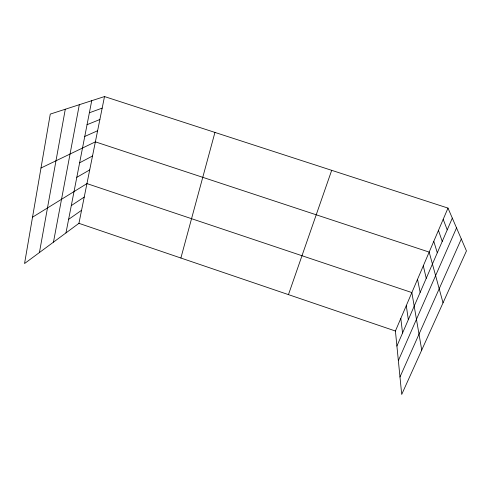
<?xml version="1.0" encoding="UTF-8"?>
<svg xmlns="http://www.w3.org/2000/svg" width="491" height="491" viewBox="0 0 491 491"><rect width="100%" height="100%" fill="white"/><g stroke="black" fill="none" stroke-linecap="round" stroke-linejoin="round"><path stroke-width="0.74" d="M39.433 252.534L65.285 109.241M53.464 242.161L79.315 104.706M65.972 232.918L91.725 100.692M104.509 96.561L50.272 114.09L24.55 263.538L78.934 223.331L104.509 96.561L447.995 208.092L466.45 250.919L401.712 394.439L395.415 331.02L447.995 208.092M180.884 258.02L214.941 132.417M288.456 294.625L331.689 170.328M396.906 346.057L452.315 218.121M398.354 360.609L456.526 227.898M399.981 376.99L461.313 238.994M68.605 219.373L81.561 210.308M71.293 205.594L84.237 197.063M32.529 217.188L86.95 183.603L411.857 292.568L421.732 350.058M76.799 177.319L89.712 169.917M79.628 162.809L92.517 156.003M40.992 168.008L95.371 141.85L429.171 252.092L443.035 302.837M84.759 136.449L97.611 130.753M87.054 124.696L99.882 119.503M89.374 112.777L102.177 108.112M78.934 223.331L395.415 331.02M443.189 219.324L447.233 229.849M438.451 230.396L442.231 241.406M433.78 241.32L437.297 252.797M423.303 265.821L426.243 278.323M417.528 279.311L420.161 292.366M406.284 305.605L408.328 319.69M400.803 318.42L402.565 332.99"/></g></svg>
